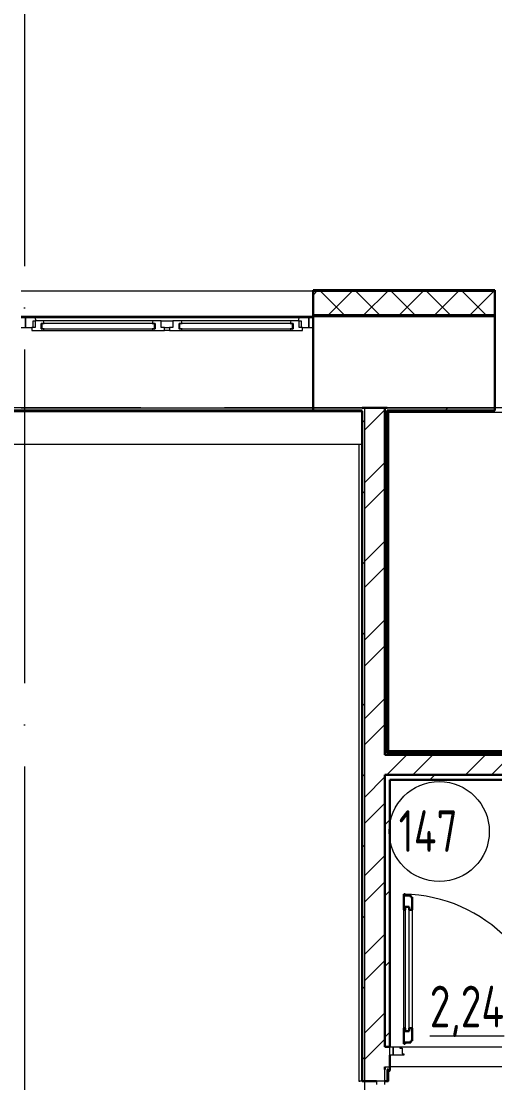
# Model space of a CAD drawing. Header units: millimetres. Extents: x -396912 to 182286, y -43638 to 41610.
# Drawn here: x -40826 to -37986, y 23727 to 30091 of the extents above; entities that cross this region are included whole.
import ezdxf

# ---------------------------------------------------------------- set-up
doc = ezdxf.new("R2010")
doc.units = ezdxf.units.MM
doc.linetypes.add('ADSK_Линия сетки', pattern=[25, 20, -2.5, 0, -2.5])
for name, color, linetype, lineweight in [('_ Окна', 7, 'Continuous', 9), ('Двери', 252, 'Continuous', 9), ('Марки помещений', 252, 'Continuous', 20), ('Ограждение', 252, 'Continuous', 9), ('Окна', 252, 'Continuous', 9), ('Оси', 252, 'Continuous', 9), ('Стены внутренние', 7, 'Continuous', 18), ('Стены наружные', 7, 'Continuous', 18), ('Стены штриховка', 7, 'Continuous', 9)]:
    doc.layers.add(name, color=color, linetype=linetype, lineweight=lineweight)
doc.layers.add('Двери открывание', color=7, linetype='Continuous', lineweight=9, true_color=0xc0c0c0)
doc.styles.add('GOST Common_3', font='', dxfattribs={"height": 3.5})
doc.styles.get('GOST Common_3').set_extended_font_data('GOST 2.304 type A')

# ---------------------------------------------------------------- blocks, each defined once
blk = doc.blocks.new('1 этаж')
at = {"layer": '_ Окна', "color": 251, "true_color": 0x636466}
for p, q in [((-46502.8, 27394.3), (-46527.8, 27394.3)), ((-46502.8, 27336.3), (-46502.8, 27394.3)), ((-44777.8, 27394.3), (-44802.8, 27394.3)), ((-44802.8, 27394.3), (-44802.8, 27336.3)), ((-46527.8, 27336.3), (-46502.8, 27336.3)), ((-46404.8, 27360.3), (-46407.8, 27360.3)), ((-46407.8, 27360.3), (-46407.8, 27328.3)), ((-46407.8, 27328.3), (-46404.8, 27328.3)), ((-45727.8, 27360.3), (-46404.8, 27360.3)), ((-46404.8, 27360.3), (-46404.8, 27328.3)), ((-46404.8, 27328.3), (-46404.8, 27360.3)), ((-46404.8, 27328.3), (-45727.8, 27328.3)), ((-45727.8, 27328.3), (-45727.8, 27360.3)), ((-45727.8, 27360.3), (-45727.8, 27328.3)), ((-45724.8, 27360.3), (-45727.8, 27360.3)), ((-45727.8, 27328.3), (-45724.8, 27328.3)), ((-45724.8, 27328.3), (-45724.8, 27360.3)), ((-45577.8, 27360.3), (-45580.8, 27360.3)), ((-45580.8, 27360.3), (-45580.8, 27328.3)), ((-45580.8, 27328.3), (-45577.8, 27328.3)), ((-44900.8, 27360.3), (-45577.8, 27360.3)), ((-45577.8, 27360.3), (-45577.8, 27328.3)), ((-45577.8, 27328.3), (-45577.8, 27360.3)), ((-45577.8, 27328.3), (-44900.8, 27328.3)), ((-44900.8, 27328.3), (-44900.8, 27360.3)), ((-44900.8, 27360.3), (-44900.8, 27328.3)), ((-44897.8, 27360.3), (-44900.8, 27360.3)), ((-44900.8, 27328.3), (-44897.8, 27328.3)), ((-44897.8, 27328.3), (-44897.8, 27360.3)), ((-44802.8, 27336.3), (-44777.8, 27336.3))]:
    blk.add_line(p, q, dxfattribs=at)
at = {"layer": '_ Окна', "color": 251, "lineweight": 18, "true_color": 0x636466}
for p, q in [((-46443.4, 27394.3), (-46502.8, 27394.3)), ((-46502.8, 27394.3), (-46502.8, 27336.3)), ((-46456.8, 27336.3), (-46456.8, 27377.3)), ((-46456.8, 27377.3), (-46444.8, 27377.3)), ((-46444.8, 27377.3), (-46444.8, 27336.3)), ((-46394.4, 27377.3), (-46444.8, 27377.3)), ((-46438.8, 27377.3), (-46443.4, 27394.3)), ((-46389.8, 27360.3), (-46394.4, 27377.3)), ((-45738.2, 27377.3), (-45742.8, 27360.3)), ((-45687.8, 27377.3), (-45738.2, 27377.3)), ((-45687.8, 27336.3), (-45687.8, 27377.3)), ((-45617.8, 27377.3), (-45617.8, 27336.3)), ((-45567.4, 27377.3), (-45617.8, 27377.3)), ((-45562.8, 27360.3), (-45567.4, 27377.3)), ((-44911.2, 27377.3), (-44915.8, 27360.3)), ((-44860.8, 27377.3), (-44911.2, 27377.3)), ((-44862.2, 27394.3), (-44866.8, 27377.3)), ((-44802.8, 27394.3), (-44862.2, 27394.3)), ((-44860.8, 27336.3), (-44860.8, 27377.3)), ((-44860.8, 27377.3), (-44848.8, 27377.3)), ((-44848.8, 27377.3), (-44848.8, 27336.3)), ((-44802.8, 27336.3), (-44802.8, 27394.3)), ((-46502.8, 27336.3), (-46464.8, 27336.3)), ((-46444.8, 27336.3), (-46464.8, 27336.3)), ((-46464.8, 27336.3), (-46464.8, 27319.3)), ((-46464.8, 27319.3), (-46408.8, 27319.3)), ((-46408.8, 27319.3), (-46407.8, 27320.3)), ((-46407.8, 27328.3), (-46407.8, 27360.3)), ((-46407.8, 27360.3), (-46389.8, 27360.3)), ((-46389.8, 27328.3), (-46407.8, 27328.3)), ((-46407.8, 27320.3), (-46406.8, 27319.3)), ((-46406.8, 27319.3), (-46392.2, 27319.3)), ((-46392.2, 27319.3), (-46389.8, 27328.3)), ((-45742.8, 27360.3), (-45724.8, 27360.3)), ((-45724.8, 27328.3), (-45742.8, 27328.3)), ((-45742.8, 27328.3), (-45740.4, 27319.3)), ((-45740.4, 27319.3), (-45725.8, 27319.3)), ((-45725.8, 27319.3), (-45724.8, 27320.3)), ((-45724.8, 27360.3), (-45724.8, 27328.3)), ((-45724.8, 27320.3), (-45723.8, 27319.3)), ((-45723.8, 27319.3), (-45667.8, 27319.3)), ((-45667.8, 27336.3), (-45687.8, 27336.3)), ((-45667.8, 27319.3), (-45667.8, 27336.3)), ((-45617.8, 27336.3), (-45637.8, 27336.3)), ((-45637.8, 27336.3), (-45637.8, 27319.3)), ((-45637.8, 27319.3), (-45581.8, 27319.3)), ((-45581.8, 27319.3), (-45580.8, 27320.3)), ((-45580.8, 27328.3), (-45580.8, 27360.3)), ((-45580.8, 27360.3), (-45562.8, 27360.3)), ((-45562.8, 27328.3), (-45580.8, 27328.3)), ((-45580.8, 27320.3), (-45579.8, 27319.3)), ((-45579.8, 27319.3), (-45565.2, 27319.3)), ((-45565.2, 27319.3), (-45562.8, 27328.3)), ((-44915.8, 27360.3), (-44897.8, 27360.3)), ((-44897.8, 27328.3), (-44915.8, 27328.3)), ((-44915.8, 27328.3), (-44913.4, 27319.3)), ((-44913.4, 27319.3), (-44898.8, 27319.3)), ((-44898.8, 27319.3), (-44897.8, 27320.3)), ((-44897.8, 27360.3), (-44897.8, 27328.3)), ((-44897.8, 27320.3), (-44896.8, 27319.3)), ((-44896.8, 27319.3), (-44840.8, 27319.3)), ((-44840.8, 27336.3), (-44860.8, 27336.3)), ((-44840.8, 27319.3), (-44840.8, 27336.3)), ((-44840.8, 27336.3), (-44802.8, 27336.3))]:
    blk.add_line(p, q, dxfattribs=at)
at = {"layer": 'Двери', "color": 251, "lineweight": 30, "true_color": 0x636466}
for p, q in [((-44233.8, 23940.3), (-44225.8, 23940.3)), ((-44233.8, 23846.3), (-44233.8, 23940.3)), ((-44225.8, 23940.3), (-44225.8, 23931.3)), ((-44225.8, 23931.3), (-44191.8, 23931.3)), ((-44191.8, 23931.3), (-44191.8, 23922.3)), ((-44224.8, 23864.3), (-44224.8, 23846.3)), ((-44200.8, 23864.3), (-44224.8, 23864.3)), ((-44200.8, 23846.3), (-44200.8, 23864.3)), ((-44191.8, 23922.3), (-44183.8, 23922.3)), ((-44183.8, 23922.3), (-44183.8, 23846.3)), ((-44224.8, 23846.3), (-44233.8, 23846.3)), ((-44183.8, 23846.3), (-44200.8, 23846.3)), ((-44233.8, 23042.3), (-44233.8, 23136.3)), ((-44224.8, 23136.3), (-44233.8, 23136.3)), ((-44224.8, 23118.3), (-44224.8, 23136.3)), ((-44200.8, 23118.3), (-44224.8, 23118.3)), ((-44200.8, 23136.3), (-44200.8, 23118.3)), ((-44183.8, 23136.3), (-44200.8, 23136.3)), ((-44183.8, 23136.3), (-44183.8, 23060.3)), ((-44225.8, 23042.3), (-44233.8, 23042.3)), ((-44225.8, 23051.3), (-44225.8, 23042.3)), ((-44191.8, 23051.3), (-44225.8, 23051.3)), ((-44191.8, 23060.3), (-44191.8, 23051.3)), ((-44183.8, 23060.3), (-44191.8, 23060.3))]:
    blk.add_line(p, q, dxfattribs=at)
at = {"layer": 'Двери', "color": 251, "true_color": 0x636466}
for p, q in [((-44224.8, 23864.3), (-44224.8, 23118.3)), ((-44200.8, 23864.3), (-44224.8, 23864.3)), ((-44200.8, 23118.3), (-44200.8, 23864.3)), ((-44233.8, 23136.3), (-44233.8, 23846.3)), ((-44183.8, 23846.3), (-44183.8, 23136.3)), ((-44224.8, 23118.3), (-44200.8, 23118.3)), ((-44317.8, 23024.3), (-44297.8, 23024.3)), ((-44317.8, 22974.3), (-44317.8, 23024.3)), ((-44297.8, 22974.3), (-44317.8, 22974.3)), ((-44297.8, 23024.3), (-44297.8, 22974.3)), ((-44297.8, 23024.3), (-44256.8, 23024.3)), ((-44297.8, 22974.3), (-44297.8, 23024.3)), ((-44233.8, 22974.3), (-44297.8, 22974.3)), ((-44256.8, 23024.3), (-44256.8, 23016.3)), ((-44256.8, 23016.3), (-44242.8, 23016.3)), ((-44242.8, 23016.3), (-44242.8, 22982.3)), ((-44242.8, 22982.3), (-44233.8, 22982.3)), ((-44233.8, 22982.3), (-44233.8, 22974.3)), ((-44347.8, 22819.3), (-44397.8, 22819.3)), ((-44397.8, 22819.3), (-44397.8, 22799.3)), ((-44347.8, 22799.3), (-44347.8, 22819.3))]:
    blk.add_line(p, q, dxfattribs=at)
at = {"layer": 'Двери открывание', "color": 251, "true_color": 0x636466}
blk.add_arc((-44251.8, 23042.3), 898, 0, 88.85146, dxfattribs=at)
at = {"layer": 'Марки помещений', "color": 251, "true_color": 0x636466}
blk.add_circle((-44020.7, 24315.3), 300, dxfattribs=at)
at = {"layer": 'Ограждение', "color": 251, "true_color": 0x636466}
for p, q in [((-46527.8, 26854.3), (-44777.8, 26854.3)), ((-44332.8, 26839.3), (-44322.8, 26829.3)), ((-44322.8, 26829.3), (-39092.8, 26829.3)), ((-44322.8, 24799.3), (-44322.8, 26829.3)), ((-44482.8, 26634.3), (-53212.8, 26634.3)), ((-44502.8, 26634.3), (-44502.8, 22819.3)), ((-44332.8, 24789.3), (-44322.8, 24799.3)), ((-40567.8, 24799.3), (-44322.8, 24799.3)), ((-44322.8, 22879.3), (-44327.8, 22884.3)), ((-44322.8, 22819.3), (-44322.8, 22879.3)), ((-44322.8, 22879.3), (-44317.8, 22879.3)), ((-44317.8, 22884.3), (-44317.8, 22879.3)), ((-44502.8, 22819.3), (-44497.8, 22819.3)), ((-44482.8, 22819.3), (-44497.8, 22819.3)), ((-44322.8, 22819.3), (-44327.8, 22819.3))]:
    blk.add_line(p, q, dxfattribs=at)
at = {"layer": 'Окна', "color": 251, "true_color": 0x636466}
for p, q in [((-44862.2, 27394.3), (-46443.4, 27394.3)), ((-45738.2, 27377.3), (-46394.4, 27377.3)), ((-45687.8, 27377.3), (-45617.8, 27377.3)), ((-44911.2, 27377.3), (-45567.4, 27377.3)), ((-46408.8, 27319.3), (-46406.8, 27319.3)), ((-46392.2, 27319.3), (-45740.4, 27319.3)), ((-45725.8, 27319.3), (-45723.8, 27319.3)), ((-45667.8, 27336.3), (-45637.8, 27336.3)), ((-45637.8, 27319.3), (-45667.8, 27319.3)), ((-45581.8, 27319.3), (-45579.8, 27319.3)), ((-45565.2, 27319.3), (-44913.4, 27319.3)), ((-44898.8, 27319.3), (-44896.8, 27319.3))]:
    blk.add_line(p, q, dxfattribs=at)
at = {"layer": 'Оси', "color": 251, "linetype": 'ADSK_Линия сетки', "ltscale": 100, "true_color": 0x636466}
for p, q in [((-46507.8, 32204.9), (-46507.8, 10954.3)), ((-807.8, 26854.3), (-72530.1, 26854.3))]:
    blk.add_line(p, q, dxfattribs=at)
at = {"layer": 'Стены внутренние', "color": 251, "true_color": 0x636466}
for p, q in [((-46527.8, 27556.3), (-44777.8, 27556.3)), ((-46527.8, 27404.3), (-44777.8, 27404.3)), ((-44777.8, 26854.3), (-44482.8, 26854.3)), ((-44332.8, 26854.3), (-43687.8, 26854.3))]:
    blk.add_line(p, q, dxfattribs=at)
at = {"layer": 'Стены внутренние', "color": 251, "lineweight": 30, "true_color": 0x636466}
for p, q in [((-43687.8, 27556.3), (-44777.8, 27556.3)), ((-44777.8, 27556.3), (-44777.8, 27414.3)), ((-43687.8, 27414.3), (-43687.8, 27556.3)), ((-43687.8, 27404.3), (-44777.8, 27404.3)), ((-44777.8, 27404.3), (-44777.8, 26854.3)), ((-43687.8, 26854.3), (-43687.8, 27404.3)), ((-44482.8, 26854.3), (-44467.8, 26854.3))]:
    blk.add_line(p, q, dxfattribs=at)
at = {"layer": 'Стены внутренние', "color": 251, "linetype": 'Continuous', "lineweight": 9, "true_color": 0x636466}
for p, q in [((-44775.8, 27533), (-44754.5, 27554.3)), ((-44592.9, 27414.3), (-44732.9, 27554.3)), ((-44682.4, 27414.3), (-44542.4, 27554.3)), ((-44380.7, 27414.3), (-44520.7, 27554.3)), ((-44470.2, 27414.3), (-44330.2, 27554.3)), ((-44168.6, 27414.3), (-44308.6, 27554.3)), ((-44258.1, 27414.3), (-44118.1, 27554.3)), ((-43956.5, 27414.3), (-44096.5, 27554.3)), ((-44046, 27414.3), (-43906, 27554.3)), ((-44040.1, 27554.3), (-44041.3, 27556.3)), ((-43744.3, 27414.3), (-43884.3, 27554.3)), ((-43833.8, 27414.3), (-43693.8, 27554.3)), ((-44775.8, 27456.3), (-44777.8, 27452.9))]:
    blk.add_line(p, q, dxfattribs=at)
at = {"layer": 'Стены наружные', "color": 251, "lineweight": 30, "true_color": 0x636466}
for p, q in [((-43687.8, 27561.3), (-44777.8, 27561.3)), ((-44777.8, 27561.3), (-44777.8, 27556.3)), ((-44777.8, 27556.3), (-43687.8, 27556.3)), ((-43687.8, 27556.3), (-43687.8, 27561.3)), ((-44777.8, 27414.3), (-44777.8, 27404.3)), ((-43687.8, 27404.3), (-43687.8, 27414.3)), ((-44777.8, 26854.3), (-44777.8, 26839.3)), ((-44467.8, 26854.3), (-44482.8, 26854.3)), ((-44332.8, 26854.3), (-44467.8, 26854.3)), ((-44347.8, 24774.3), (-44347.8, 26854.3)), ((-43687.8, 26839.3), (-43687.8, 26854.3)), ((-44482.8, 26839.3), (-53212.8, 26839.3)), ((-53212.8, 26834.3), (-44482.8, 26834.3)), ((-44482.8, 26834.3), (-44482.8, 22819.3)), ((-44332.8, 24789.3), (-44332.8, 26839.3)), ((-44332.8, 26839.3), (-43687.8, 26839.3)), ((-40592.8, 24774.3), (-44347.8, 24774.3)), ((-40577.8, 24789.3), (-44332.8, 24789.3)), ((-44347.8, 23024.3), (-44347.8, 24654.3)), ((-44347.8, 24654.3), (-42862.8, 24654.3)), ((-44317.8, 24624.3), (-42892.8, 24624.3)), ((-44317.8, 23024.3), (-44317.8, 24624.3)), ((-44317.8, 23024.3), (-44347.8, 23024.3)), ((-44317.8, 22884.3), (-44317.8, 22974.3)), ((-44347.8, 22889.3), (-44347.8, 22904.3)), ((-44332.8, 22889.3), (-44327.8, 22889.3)), ((-44327.8, 22819.3), (-44327.8, 22884.3)), ((-44327.8, 22884.3), (-44317.8, 22884.3)), ((-44482.8, 22819.3), (-44397.8, 22819.3)), ((-44347.8, 22819.3), (-44327.8, 22819.3))]:
    blk.add_line(p, q, dxfattribs=at)
at = {"layer": 'Стены наружные', "color": 251, "linetype": 'Continuous', "lineweight": 9, "true_color": 0x636466}
for p, q in [((-44041.3, 27556.3), (-44044.2, 27561.3)), ((-43984.6, 26839.3), (-43969.6, 26854.3)), ((-44467.8, 26722.3), (-44347.8, 26842.3)), ((-44482.8, 26765.3), (-44467.8, 26780.3)), ((-44467.8, 26408), (-44347.8, 26528)), ((-44347.8, 26476.1), (-44332.8, 26491.1)), ((-44482.8, 26341.1), (-44467.8, 26356.1)), ((-44467.8, 26250.9), (-44347.8, 26370.9)), ((-44467.8, 25936.6), (-44347.8, 26056.6)), ((-44347.8, 26051.8), (-44332.8, 26066.8)), ((-44482.8, 25916.8), (-44467.8, 25931.8)), ((-44467.8, 25779.4), (-44347.8, 25899.4)), ((-44467.8, 25465.1), (-44347.8, 25585.1)), ((-44347.8, 25627.5), (-44332.8, 25642.5)), ((-44482.8, 25492.5), (-44467.8, 25507.5)), ((-44467.8, 25307.9), (-44347.8, 25427.9)), ((-44347.8, 25203.3), (-44332.8, 25218.3)), ((-44482.8, 25068.3), (-44467.8, 25083.3)), ((-44467.8, 24993.6), (-44347.8, 25113.6)), ((-44467.8, 24836.5), (-44347.8, 24956.5)), ((-44347.8, 24779), (-44332.8, 24794)), ((-44335.7, 24654.3), (-44215.7, 24774.3)), ((-44178.6, 24654.3), (-44058.6, 24774.3)), ((-43928.3, 24774.3), (-43913.3, 24789.3)), ((-43864.2, 24654.3), (-43744.2, 24774.3)), ((-43707.1, 24654.3), (-43587.1, 24774.3)), ((-44482.8, 24644), (-44467.8, 24659)), ((-44467.8, 24522.2), (-44347.8, 24642.2)), ((-44078.3, 24624.3), (-44048.3, 24654.3)), ((-44467.8, 24365), (-44347.8, 24485)), ((-44347.8, 24354.7), (-44317.8, 24384.7)), ((-44482.8, 24219.7), (-44467.8, 24234.7)), ((-44467.8, 24050.7), (-44347.8, 24170.7)), ((-44467.8, 23893.6), (-44347.8, 24013.6)), ((-44347.8, 23930.5), (-44317.8, 23960.5)), ((-44482.8, 23795.5), (-44467.8, 23810.5)), ((-44467.8, 23579.2), (-44347.8, 23699.2)), ((-44467.8, 23422.1), (-44347.8, 23542.1)), ((-44347.8, 23506.2), (-44317.8, 23536.2)), ((-44482.8, 23371.2), (-44467.8, 23386.2)), ((-44467.8, 23107.8), (-44347.8, 23227.8)), ((-44347.8, 23081.9), (-44317.8, 23111.9)), ((-44467.8, 22950.6), (-44347.8, 23070.6)), ((-44482.8, 22946.9), (-44467.8, 22961.9)), ((-44332.8, 22884.8), (-44328.3, 22889.3))]:
    blk.add_line(p, q, dxfattribs=at)
at = {"layer": 'Стены наружные', "color": 251, "true_color": 0x636466}
for p, q in [((-44256.8, 23024.3), (-43348.8, 23024.3)), ((-43287.8, 22904.3), (-44317.8, 22904.3)), ((-44467.8, 21339.1), (-44467.8, 22819.3))]:
    blk.add_line(p, q, dxfattribs=at)
at = {"layer": 'Стены штриховка', "color": 251, "true_color": 0x636466}
for p, q in [((-43689.8, 27554.3), (-44775.8, 27554.3)), ((-44775.8, 27414.3), (-44775.8, 27554.3)), ((-43689.8, 27554.3), (-43689.8, 27414.3)), ((-44777.8, 27414.3), (-43687.8, 27414.3)), ((-44482.8, 26854.3), (-44777.8, 26854.3)), ((-44467.8, 22819.3), (-44467.8, 26854.3)), ((-44482.8, 26834.3), (-44482.8, 26839.3)), ((-44347.8, 22904.3), (-44317.8, 22904.3)), ((-44347.8, 22819.3), (-44347.8, 22889.3)), ((-44332.8, 22819.3), (-44332.8, 22889.3)), ((-44327.8, 22889.3), (-44317.8, 22889.3))]:
    blk.add_line(p, q, dxfattribs=at)
at = {"layer": 'Марки помещений', "color": 251, "true_color": 0x636466, "style": 'GOST Common_3', "width": 0.9}
for s, p in [('147', (-44264.2, 24193)), ('%%U2,24', (-44078, 23141.1))]:
    blk.add_text(s, height=250, dxfattribs=at).set_placement(p)

msp = doc.modelspace()

# ---------------------------------------------------------------- block references
msp.add_blockref('1 этаж', (5702.1, 918.2))

doc.saveas('drawing.dxf')
